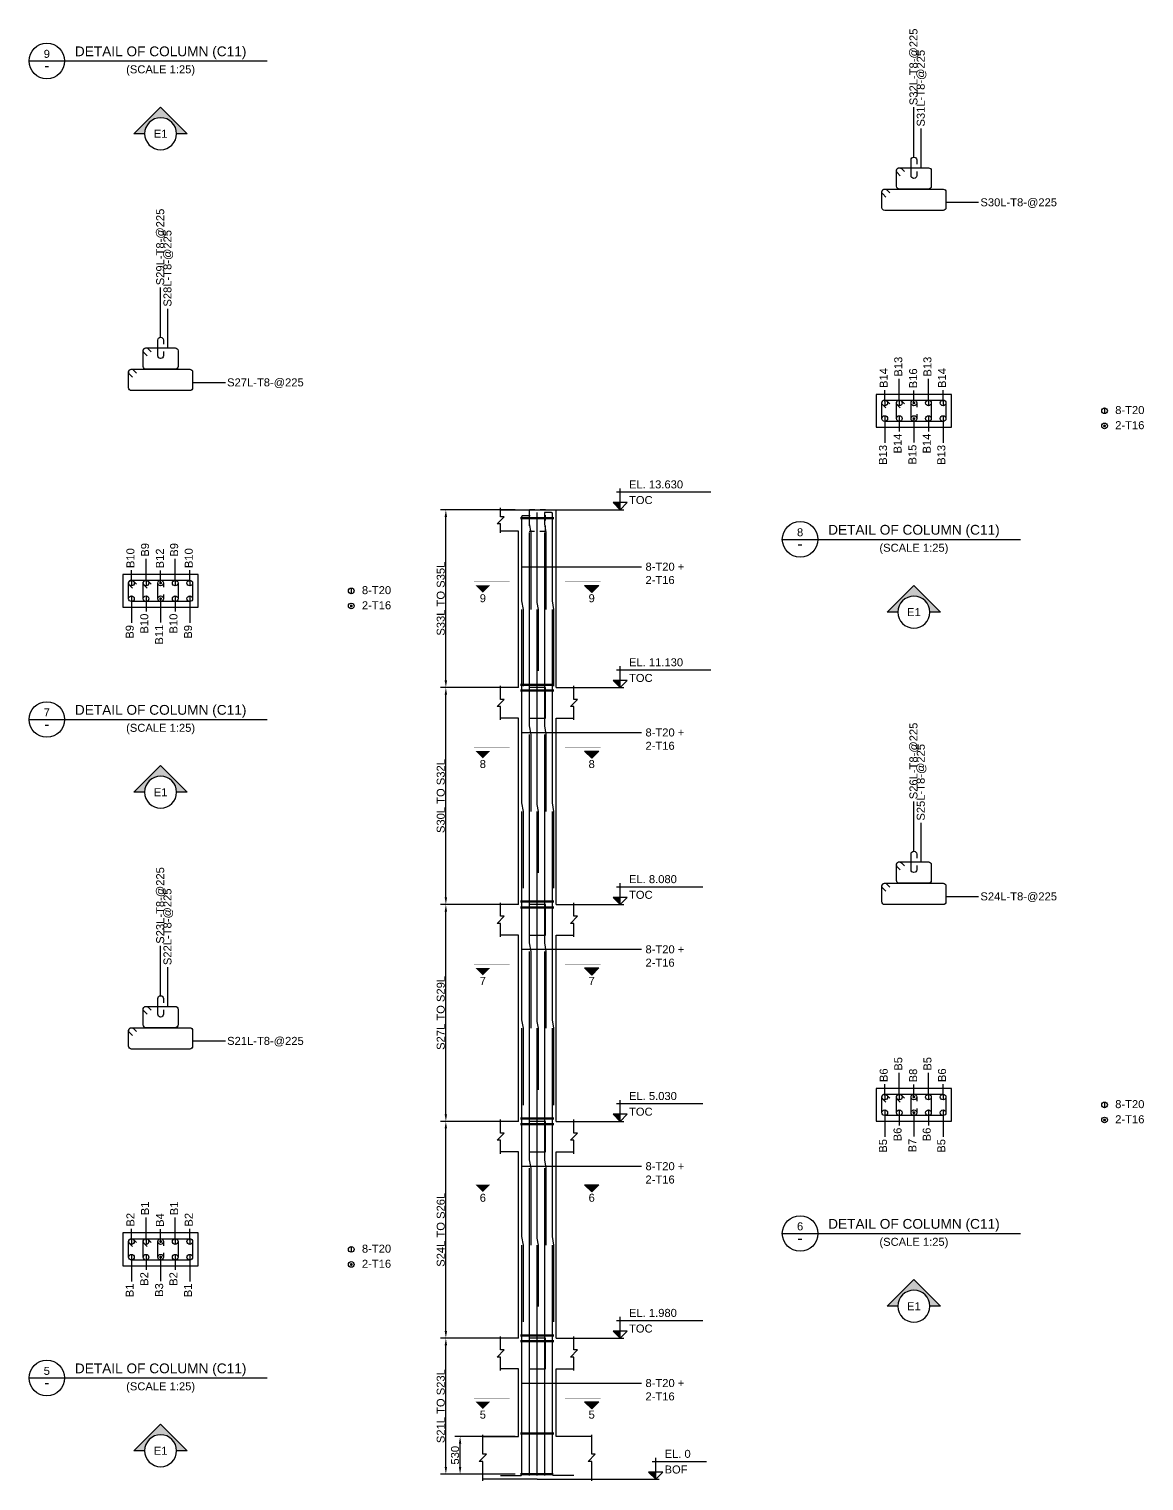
# Model space of a CAD drawing. Header units: inches. Extents: x -816171 to 9366335, y -450961 to 689132.
# Drawn here: x 359085 to 390434, y 31144 to 71956 of the extents above; entities that cross this region are included whole.
import ezdxf
from ezdxf.enums import TextEntityAlignment as Align

# ---------------------------------------------------------------- set-up
doc = ezdxf.new("R2010")
doc.units = ezdxf.units.IN
doc.header["$MEASUREMENT"] = 0
doc.linetypes.add('SCHidden', pattern=[1000, 500, -500])
for name, color, linetype in [('colSectionMarkLayer', 5, 'Continuous'), ('Concrete Line', 2, 'Continuous'), ('Dim', 31, 'Continuous'), ('Hatch', 25, 'Continuous'), ('Labels', 4, 'Continuous'), ('Link', 225, 'Continuous'), ('Reinforcement', 130, 'Continuous'), ('Text', 31, 'Continuous')]:
    doc.layers.add(name, color=color, linetype=linetype)
doc.styles.add('SC-BBS1', font='SansSerif')
doc.styles.add('SC-COL2', font='SansSerif')
doc.styles.get("Standard").update_dxf_attribs({"font": 'txt.shx'})
doc.dimstyles.new('ColumnSch', dxfattribs={"dimtxt": 225, "dimasz": 200, "dimexe": 150, "dimexo": 150, "dimgap": 25, "dimtad": 1, "dimtoh": 1, "dimdec": 4, "dimzin": 0, "dimdsep": 46, "dimtxsty": 'SC-COL2', "dimcen": 0.09, "dimclrd": 8, "dimclre": 8, "dimclrt": 31, "dimadec": 0, "dimazin": 0, "dimtfac": 1, "dimtdec": 0, "dimtix": 1, "dimtofl": 0, "dimtmove": 0, "dimatfit": 3, "dimfxl": 1, "dimtolj": 1, "dimtzin": 0, "dimarcsym": 0})
doc.dimstyles.get("Standard").update_dxf_attribs({"dimtxt": 0.18, "dimasz": 0.18, "dimexe": 0.18, "dimexo": 0.0625, "dimgap": 0.09, "dimtad": 0, "dimtih": 1, "dimtoh": 1, "dimdec": 4, "dimzin": 0, "dimdsep": 46, "dimtxsty": 'Standard', "dimcen": 0.09, "dimadec": 0, "dimazin": 0, "dimtfac": 1, "dimtdec": 4, "dimtofl": 0, "dimtmove": 0, "dimatfit": 3, "dimfxl": 1, "dimtolj": 1, "dimtzin": 0, "dimarcsym": 0})

# ---------------------------------------------------------------- blocks, each defined once
blk = doc.blocks.new('*D636')
at = {"layer": 'DEFPOINTS', "color": 0, "transparency": 16777216}
for p in [(370805, 35156), (372905, 35156), (372905, 31338)]:
    blk.add_point(p, dxfattribs=at)
at = {"layer": 'Dim', "color": 8, "lineweight": -2, "transparency": 16777216}
for p, q in [((372755, 35156), (370655, 35156)), ((370805, 31538), (370805, 34956)), ((372755, 31338), (370655, 31338))]:
    blk.add_line(p, q, dxfattribs=at)
at = {"layer": 'Dim', "color": 8, "transparency": 16777216}
for points in [[(370771, 34956), (370838, 34956), (370805, 35156)], [(370771, 31538), (370838, 31538), (370805, 31338)]]:
    blk.add_solid(points, dxfattribs=at)
at = {"layer": 'Dim', "color": 31, "lineweight": 50, "transparency": 16777216, "insert": (370662, 33247), "char_height": 225, "attachment_point": 5, "rotation": 90, "style": 'SC-COL2'}
blk.add_mtext('\\A1;S21L TO S23L', dxfattribs=at)
blk = doc.blocks.new('*D637')
at = {"layer": 'DEFPOINTS', "color": 0, "transparency": 16777216}
for p in [(371205, 32394), (372905, 32394), (372905, 31338)]:
    blk.add_point(p, dxfattribs=at)
at = {"layer": 'Dim', "color": 8, "lineweight": -2, "transparency": 16777216}
for p, q in [((372755, 32394), (371055, 32394)), ((371205, 31538), (371205, 32194)), ((372755, 31338), (371055, 31338))]:
    blk.add_line(p, q, dxfattribs=at)
at = {"layer": 'Dim', "color": 8, "transparency": 16777216}
for points in [[(371171, 32194), (371238, 32194), (371205, 32394)], [(371171, 31538), (371238, 31538), (371205, 31338)]]:
    blk.add_solid(points, dxfattribs=at)
at = {"layer": 'Dim', "color": 31, "lineweight": 50, "transparency": 16777216, "insert": (371064, 31866), "char_height": 225, "attachment_point": 5, "rotation": 90, "style": 'SC-COL2'}
blk.add_mtext('\\A1;530', dxfattribs=at)
blk = doc.blocks.new('*D638')
at = {"layer": 'DEFPOINTS', "color": 0, "transparency": 16777216}
for p in [(370805, 41252), (372905, 41252), (372905, 35156)]:
    blk.add_point(p, dxfattribs=at)
at = {"layer": 'Dim', "color": 8, "lineweight": -2, "transparency": 16777216}
for p, q in [((372755, 41252), (370655, 41252)), ((370805, 35356), (370805, 41052)), ((372755, 35156), (370655, 35156))]:
    blk.add_line(p, q, dxfattribs=at)
at = {"layer": 'Dim', "color": 8, "transparency": 16777216}
for points in [[(370771, 41052), (370838, 41052), (370805, 41252)], [(370771, 35356), (370838, 35356), (370805, 35156)]]:
    blk.add_solid(points, dxfattribs=at)
at = {"layer": 'Dim', "color": 31, "lineweight": 50, "transparency": 16777216, "insert": (370662, 38204), "char_height": 225, "attachment_point": 5, "rotation": 90, "style": 'SC-COL2'}
blk.add_mtext('\\A1;S24L TO S26L', dxfattribs=at)
blk = doc.blocks.new('*D639')
at = {"layer": 'DEFPOINTS', "color": 0, "transparency": 16777216}
for p in [(370805, 47348), (372905, 47348), (372905, 41252)]:
    blk.add_point(p, dxfattribs=at)
at = {"layer": 'Dim', "color": 8, "lineweight": -2, "transparency": 16777216}
for p, q in [((372755, 47348), (370655, 47348)), ((370805, 41452), (370805, 47148)), ((372755, 41252), (370655, 41252))]:
    blk.add_line(p, q, dxfattribs=at)
at = {"layer": 'Dim', "color": 8, "transparency": 16777216}
for points in [[(370771, 47148), (370838, 47148), (370805, 47348)], [(370771, 41452), (370838, 41452), (370805, 41252)]]:
    blk.add_solid(points, dxfattribs=at)
at = {"layer": 'Dim', "color": 31, "lineweight": 50, "transparency": 16777216, "insert": (370662, 44300), "char_height": 225, "attachment_point": 5, "rotation": 90, "style": 'SC-COL2'}
blk.add_mtext('\\A1;S27L TO S29L', dxfattribs=at)
blk = doc.blocks.new('*D640')
at = {"layer": 'DEFPOINTS', "color": 0, "transparency": 16777216}
for p in [(370805, 53444), (372905, 53444), (372905, 47348)]:
    blk.add_point(p, dxfattribs=at)
at = {"layer": 'Dim', "color": 8, "lineweight": -2, "transparency": 16777216}
for p, q in [((372755, 53444), (370655, 53444)), ((370805, 47548), (370805, 53244)), ((372755, 47348), (370655, 47348))]:
    blk.add_line(p, q, dxfattribs=at)
at = {"layer": 'Dim', "color": 8, "transparency": 16777216}
for points in [[(370771, 53244), (370838, 53244), (370805, 53444)], [(370771, 47548), (370838, 47548), (370805, 47348)]]:
    blk.add_solid(points, dxfattribs=at)
at = {"layer": 'Dim', "color": 31, "lineweight": 50, "transparency": 16777216, "insert": (370662, 50396), "char_height": 225, "attachment_point": 5, "rotation": 90, "style": 'SC-COL2'}
blk.add_mtext('\\A1;S30L TO S32L', dxfattribs=at)
blk = doc.blocks.new('*D641')
at = {"layer": 'DEFPOINTS', "color": 0, "transparency": 16777216}
for p in [(370805, 58444), (372905, 58444), (372905, 53444)]:
    blk.add_point(p, dxfattribs=at)
at = {"layer": 'Dim', "color": 8, "lineweight": -2, "transparency": 16777216}
for p, q in [((372755, 58444), (370655, 58444)), ((370805, 53644), (370805, 58244)), ((372755, 53444), (370655, 53444))]:
    blk.add_line(p, q, dxfattribs=at)
at = {"layer": 'Dim', "color": 8, "transparency": 16777216}
for points in [[(370771, 58244), (370838, 58244), (370805, 58444)], [(370771, 53644), (370838, 53644), (370805, 53444)]]:
    blk.add_solid(points, dxfattribs=at)
at = {"layer": 'Dim', "color": 31, "lineweight": 50, "transparency": 16777216, "insert": (370662, 55944), "char_height": 225, "attachment_point": 5, "rotation": 90, "style": 'SC-COL2'}
blk.add_mtext('\\A1;S33L TO S35L', dxfattribs=at)

msp = doc.modelspace()

# ---------------------------------------------------------------- hatches: boundary and pattern name
at = {"layer": 'Hatch'}
h = msp.add_hatch(color=256, dxfattribs=at)
edge = h.paths.add_edge_path(flags=16)
edge.add_line((362334.81876, 69013.65265), (362034.81876, 69013.65265))
edge.add_line((362034.81876, 69013.65265), (362784.81876, 69763.65265))
edge.add_line((362784.81876, 69763.65265), (363534.81876, 69013.65265))
edge.add_line((363534.81876, 69013.65265), (363234.81876, 69013.65265))
edge.add_arc((362784.81876, 69013.65265), 450, 0, 180)
for points in [[(375704.81876, 58443.65265), (375704.81876, 58643.65265), (375504.81876, 58643.65265)], [(371644.81876, 56318.65265), (371844.81876, 56118.65265), (372044.81876, 56318.65265), (371644.81876, 56318.65265)], [(375104.81876, 56318.65265), (374904.81876, 56118.65265), (374704.81876, 56318.65265), (375104.81876, 56318.65265)], [(375704.81876, 53443.65265), (375704.81876, 53643.65265), (375504.81876, 53643.65265)], [(371644.81876, 51658.65265), (371844.81876, 51458.65265), (372044.81876, 51658.65265), (371644.81876, 51658.65265)], [(375104.81876, 51658.65265), (374904.81876, 51458.65265), (374704.81876, 51658.65265), (375104.81876, 51658.65265)], [(375704.81876, 47347.65265), (375704.81876, 47547.65265), (375504.81876, 47547.65265)], [(371644.81876, 45562.65265), (371844.81876, 45362.65265), (372044.81876, 45562.65265), (371644.81876, 45562.65265)], [(375104.81876, 45562.65265), (374904.81876, 45362.65265), (374704.81876, 45562.65265), (375104.81876, 45562.65265)], [(375704.81876, 41251.65265), (375704.81876, 41451.65265), (375504.81876, 41451.65265)], [(371644.81876, 39466.65265), (371844.81876, 39266.65265), (372044.81876, 39466.65265), (371644.81876, 39466.65265)], [(375104.81876, 39466.65265), (374904.81876, 39266.65265), (374704.81876, 39466.65265), (375104.81876, 39466.65265)], [(375704.81876, 35155.65265), (375704.81876, 35355.65265), (375504.81876, 35355.65265)], [(371644.81876, 33370.65265), (371844.81876, 33170.65265), (372044.81876, 33370.65265), (371644.81876, 33370.65265)], [(375104.81876, 33370.65265), (374904.81876, 33170.65265), (374704.81876, 33370.65265), (375104.81876, 33370.65265)], [(376704.81876, 31193.65265), (376704.81876, 31393.65265), (376504.81876, 31393.65265)]]:
    msp.add_hatch(color=256, dxfattribs=at).paths.add_polyline_path(points, flags=0)
h = msp.add_hatch(color=256, dxfattribs=at)
edge = h.paths.add_edge_path(flags=16)
edge.add_line((383514.81876, 55565.65265), (383214.81876, 55565.65265))
edge.add_line((383214.81876, 55565.65265), (383964.81876, 56315.65265))
edge.add_line((383964.81876, 56315.65265), (384714.81876, 55565.65265))
edge.add_line((384714.81876, 55565.65265), (384414.81876, 55565.65265))
edge.add_arc((383964.81876, 55565.65265), 450, 0, 180)
h = msp.add_hatch(color=256, dxfattribs=at)
edge = h.paths.add_edge_path(flags=16)
edge.add_line((362334.81876, 50503.65265), (362034.81876, 50503.65265))
edge.add_line((362034.81876, 50503.65265), (362784.81876, 51253.65265))
edge.add_line((362784.81876, 51253.65265), (363534.81876, 50503.65265))
edge.add_line((363534.81876, 50503.65265), (363234.81876, 50503.65265))
edge.add_arc((362784.81876, 50503.65265), 450, 0, 180)
h = msp.add_hatch(color=256, dxfattribs=at)
edge = h.paths.add_edge_path(flags=16)
edge.add_line((383514.81876, 36055.65265), (383214.81876, 36055.65265))
edge.add_line((383214.81876, 36055.65265), (383964.81876, 36805.65265))
edge.add_line((383964.81876, 36805.65265), (384714.81876, 36055.65265))
edge.add_line((384714.81876, 36055.65265), (384414.81876, 36055.65265))
edge.add_arc((383964.81876, 36055.65265), 450, 0, 180)
h = msp.add_hatch(color=256, dxfattribs=at)
edge = h.paths.add_edge_path(flags=16)
edge.add_line((362334.81876, 31993.65265), (362034.81876, 31993.65265))
edge.add_line((362034.81876, 31993.65265), (362784.81876, 32743.65265))
edge.add_line((362784.81876, 32743.65265), (363534.81876, 31993.65265))
edge.add_line((363534.81876, 31993.65265), (363234.81876, 31993.65265))
edge.add_arc((362784.81876, 31993.65265), 450, 0, 180)

# ---------------------------------------------------------------- linework, layer by layer
at = {"lineweight": 50}
for p, q in [((372904.81876, 58203.65265), (373844.81876, 58203.65265)), ((372904.81876, 53523.65265), (373844.81876, 53523.65265)), ((372904.81876, 53363.65265), (373844.81876, 53363.65265)), ((372904.81876, 47427.65265), (373844.81876, 47427.65265)), ((372904.81876, 47267.65265), (373844.81876, 47267.65265)), ((372904.81876, 41331.65265), (373844.81876, 41331.65265)), ((372904.81876, 41171.65265), (373844.81876, 41171.65265)), ((372904.81876, 35235.65265), (373844.81876, 35235.65265)), ((372904.81876, 35075.65265), (373844.81876, 35075.65265)), ((372904.81876, 32473.65265), (373844.81876, 32473.65265)), ((372904.81876, 31337.65265), (373824.81876, 31337.65265))]:
    msp.add_line(p, q, dxfattribs=at)
at = {"layer": 'colSectionMarkLayer'}
for p, q in [((359084.81876, 71058.65265), (365784.81876, 71058.65265)), ((375604.81876, 58943.65265), (378254.81876, 58943.65265)), ((375704.81876, 58443.65265), (375704.81876, 59043.65265)), ((373904.81876, 58443.65265), (375804.81876, 58443.65265)), ((380264.81876, 57610.65265), (386964.81876, 57610.65265)), ((375604.81876, 53943.65265), (378254.81876, 53943.65265)), ((375704.81876, 53443.65265), (375704.81876, 54043.65265)), ((373904.81876, 53443.65265), (375804.81876, 53443.65265)), ((359084.81876, 52548.65265), (365784.81876, 52548.65265)), ((375604.81876, 47847.65265), (378029.81876, 47847.65265)), ((375704.81876, 47347.65265), (375704.81876, 47947.65265)), ((373904.81876, 47347.65265), (375804.81876, 47347.65265)), ((375604.81876, 41751.65265), (378029.81876, 41751.65265)), ((375704.81876, 41251.65265), (375704.81876, 41851.65265)), ((373904.81876, 41251.65265), (375804.81876, 41251.65265)), ((380264.81876, 38100.65265), (386964.81876, 38100.65265)), ((375604.81876, 35655.65265), (378029.81876, 35655.65265)), ((375704.81876, 35155.65265), (375704.81876, 35755.65265)), ((373904.81876, 35155.65265), (375804.81876, 35155.65265)), ((359084.81876, 34038.65265), (365784.81876, 34038.65265)), ((376604.81876, 31693.65265), (378129.81876, 31693.65265)), ((376704.81876, 31193.65265), (376704.81876, 31793.65265)), ((374904.81876, 31193.65265), (376804.81876, 31193.65265))]:
    msp.add_line(p, q, dxfattribs=at)
for points in [[(362334.81876, 69013.65265), (362034.81876, 69013.65265), (362784.81876, 69763.65265), (363534.81876, 69013.65265), (363234.81876, 69013.65265, 1), (362334.81876, 69013.65265, 1), (363234.81876, 69013.65265)], [(383514.81876, 55565.65265), (383214.81876, 55565.65265), (383964.81876, 56315.65265), (384714.81876, 55565.65265), (384414.81876, 55565.65265, 1), (383514.81876, 55565.65265, 1), (384414.81876, 55565.65265)], [(362334.81876, 50503.65265), (362034.81876, 50503.65265), (362784.81876, 51253.65265), (363534.81876, 50503.65265), (363234.81876, 50503.65265, 1), (362334.81876, 50503.65265, 1), (363234.81876, 50503.65265)], [(383514.81876, 36055.65265), (383214.81876, 36055.65265), (383964.81876, 36805.65265), (384714.81876, 36055.65265), (384414.81876, 36055.65265, 1), (383514.81876, 36055.65265, 1), (384414.81876, 36055.65265)], [(362334.81876, 31993.65265), (362034.81876, 31993.65265), (362784.81876, 32743.65265), (363534.81876, 31993.65265), (363234.81876, 31993.65265, 1), (362334.81876, 31993.65265, 1), (363234.81876, 31993.65265)]]:
    msp.add_lwpolyline(points, format="xyb", dxfattribs=at)
for points in [[(375704.81876, 58443.65265), (375904.81876, 58643.65265), (375504.81876, 58643.65265)], [(375704.81876, 53443.65265), (375904.81876, 53643.65265), (375504.81876, 53643.65265)], [(375704.81876, 47347.65265), (375904.81876, 47547.65265), (375504.81876, 47547.65265)], [(375704.81876, 41251.65265), (375904.81876, 41451.65265), (375504.81876, 41451.65265)], [(375704.81876, 35155.65265), (375904.81876, 35355.65265), (375504.81876, 35355.65265)], [(376704.81876, 31193.65265), (376904.81876, 31393.65265), (376504.81876, 31393.65265)]]:
    msp.add_lwpolyline(points, close=True, dxfattribs=at)
at = {"layer": 'colSectionMarkLayer', "const_width": 5}
for points in [[(372594.81876, 56418.65265), (371594.81876, 56418.65265)], [(371644.81876, 56318.65265), (371844.81876, 56118.65265), (372044.81876, 56318.65265), (371644.81876, 56318.65265)], [(374154.81876, 56418.65265), (375154.81876, 56418.65265)], [(372594.81876, 51758.65265), (371594.81876, 51758.65265)], [(371644.81876, 51658.65265), (371844.81876, 51458.65265), (372044.81876, 51658.65265), (371644.81876, 51658.65265)], [(374154.81876, 51758.65265), (375154.81876, 51758.65265)], [(372594.81876, 45662.65265), (371594.81876, 45662.65265)], [(371644.81876, 45562.65265), (371844.81876, 45362.65265), (372044.81876, 45562.65265), (371644.81876, 45562.65265)], [(374154.81876, 45662.65265), (375154.81876, 45662.65265)], [(372594.81876, 39566.65265), (371594.81876, 39566.65265)], [(371644.81876, 39466.65265), (371844.81876, 39266.65265), (372044.81876, 39466.65265), (371644.81876, 39466.65265)], [(374154.81876, 39566.65265), (375154.81876, 39566.65265)], [(372594.81876, 33470.65265), (371594.81876, 33470.65265)], [(374154.81876, 33470.65265), (375154.81876, 33470.65265)], [(371644.81876, 33370.65265), (371844.81876, 33170.65265), (372044.81876, 33370.65265), (371644.81876, 33370.65265)]]:
    msp.add_lwpolyline(points, dxfattribs=at)
at = {"layer": 'colSectionMarkLayer'}
for points in [[(375104.81876, 56318.65265), (374904.81876, 56118.65265), (374704.81876, 56318.65265), (375104.81876, 56318.65265)], [(375104.81876, 51658.65265), (374904.81876, 51458.65265), (374704.81876, 51658.65265), (375104.81876, 51658.65265)], [(375104.81876, 45562.65265), (374904.81876, 45362.65265), (374704.81876, 45562.65265), (375104.81876, 45562.65265)], [(375104.81876, 39466.65265), (374904.81876, 39266.65265), (374704.81876, 39466.65265), (375104.81876, 39466.65265)], [(375104.81876, 33370.65265), (374904.81876, 33170.65265), (374704.81876, 33370.65265), (375104.81876, 33370.65265)]]:
    msp.add_lwpolyline(points, dxfattribs=at)
for centre in [(359584.81876, 71058.65265), (380764.81876, 57610.65265), (359584.81876, 52548.65265), (380764.81876, 38100.65265), (359584.81876, 34038.65265)]:
    msp.add_circle(centre, 500, dxfattribs=at)
at = {"layer": 'Concrete Line'}
for p, q in [((372344.81876, 58443.65265), (373904.81876, 58443.65265)), ((373904.81876, 53443.65265), (373904.81876, 58443.65265)), ((372844.81876, 57843.65265), (372344.81876, 57843.65265)), ((372844.81876, 53443.65265), (372844.81876, 57843.65265)), ((372844.81876, 53443.65265), (372344.81876, 53443.65265)), ((372844.81876, 53443.65265), (372844.81876, 53443.65265)), ((372844.81876, 53443.65265), (372844.81876, 53443.65265)), ((373904.81876, 53443.65265), (373904.81876, 53443.65265)), ((373904.81876, 53443.65265), (373904.81876, 53443.65265)), ((373904.81876, 53443.65265), (374404.81876, 53443.65265)), ((372844.81876, 52583.65265), (372344.81876, 52583.65265)), ((372844.81876, 47347.65265), (372844.81876, 52583.65265)), ((373904.81876, 47347.65265), (373904.81876, 52583.65265)), ((373904.81876, 52583.65265), (374404.81876, 52583.65265)), ((372844.81876, 47347.65265), (372344.81876, 47347.65265)), ((372844.81876, 47347.65265), (372844.81876, 47347.65265)), ((372844.81876, 47347.65265), (372844.81876, 47347.65265)), ((373904.81876, 47347.65265), (373904.81876, 47347.65265)), ((373904.81876, 47347.65265), (373904.81876, 47347.65265)), ((373904.81876, 47347.65265), (374404.81876, 47347.65265)), ((372844.81876, 46487.65265), (372344.81876, 46487.65265)), ((372844.81876, 41251.65265), (372844.81876, 46487.65265)), ((373904.81876, 41251.65265), (373904.81876, 46487.65265)), ((373904.81876, 46487.65265), (374404.81876, 46487.65265)), ((372844.81876, 41251.65265), (372344.81876, 41251.65265)), ((372844.81876, 41251.65265), (372844.81876, 41251.65265)), ((372844.81876, 41251.65265), (372844.81876, 41251.65265)), ((373904.81876, 41251.65265), (373904.81876, 41251.65265)), ((373904.81876, 41251.65265), (373904.81876, 41251.65265)), ((373904.81876, 41251.65265), (374404.81876, 41251.65265)), ((372844.81876, 40391.65265), (372344.81876, 40391.65265)), ((372844.81876, 35155.65265), (372844.81876, 40391.65265)), ((373904.81876, 35155.65265), (373904.81876, 40391.65265)), ((373904.81876, 40391.65265), (374404.81876, 40391.65265)), ((372844.81876, 35155.65265), (372344.81876, 35155.65265)), ((372844.81876, 35155.65265), (372844.81876, 35155.65265)), ((372844.81876, 35155.65265), (372844.81876, 35155.65265)), ((373904.81876, 35155.65265), (373904.81876, 35155.65265)), ((373904.81876, 35155.65265), (373904.81876, 35155.65265)), ((373904.81876, 35155.65265), (374404.81876, 35155.65265)), ((372844.81876, 34295.65265), (372344.81876, 34295.65265)), ((372844.81876, 32393.65265), (372844.81876, 34295.65265)), ((373904.81876, 32393.65265), (373904.81876, 34295.65265)), ((373904.81876, 34295.65265), (374404.81876, 34295.65265)), ((371844.81876, 32393.65265), (372844.81876, 32393.65265)), ((374904.81876, 32393.65265), (373904.81876, 32393.65265)), ((374904.81876, 32393.65265), (373904.81876, 32393.65265)), ((373374.81876, 31193.65265), (371844.81876, 31193.65265)), ((373374.81876, 31193.65265), (374904.81876, 31193.65265))]:
    msp.add_line(p, q, dxfattribs=at)
for points in [[(382904.81876, 60765.65265), (385024.81876, 60765.65265), (385024.81876, 60765.65265), (385024.81876, 61685.65265), (385024.81876, 61685.65265), (382904.81876, 61685.65265), (382904.81876, 61685.65265), (382904.81876, 60765.65265)], [(361724.81876, 55703.65265), (363844.81876, 55703.65265), (363844.81876, 55703.65265), (363844.81876, 56623.65265), (363844.81876, 56623.65265), (361724.81876, 56623.65265), (361724.81876, 56623.65265), (361724.81876, 55703.65265)], [(373144.81876, 53443.65265), (373144.81876, 52583.65265), (373604.81876, 52583.65265), (373604.81876, 53443.65265)], [(373144.81876, 47347.65265), (373144.81876, 46487.65265), (373604.81876, 46487.65265), (373604.81876, 47347.65265)], [(382904.81876, 41255.65265), (385024.81876, 41255.65265), (385024.81876, 41255.65265), (385024.81876, 42175.65265), (385024.81876, 42175.65265), (382904.81876, 42175.65265), (382904.81876, 42175.65265), (382904.81876, 41255.65265)], [(373144.81876, 41251.65265), (373144.81876, 40391.65265), (373604.81876, 40391.65265), (373604.81876, 41251.65265)], [(361724.81876, 37193.65265), (363844.81876, 37193.65265), (363844.81876, 37193.65265), (363844.81876, 38113.65265), (363844.81876, 38113.65265), (361724.81876, 38113.65265), (361724.81876, 38113.65265), (361724.81876, 37193.65265)], [(373144.81876, 35155.65265), (373144.81876, 34295.65265), (373604.81876, 34295.65265), (373604.81876, 35155.65265)]]:
    msp.add_lwpolyline(points, close=True, dxfattribs=at)
for points in [[(372344.81876, 57793.65265), (372344.81876, 58043.65265), (372244.81876, 58043.65265), (372444.81876, 58243.65265), (372344.81876, 58243.65265), (372344.81876, 58493.65265)], [(372344.81876, 52533.65265), (372344.81876, 52913.65265), (372244.81876, 52913.65265), (372444.81876, 53113.65265), (372344.81876, 53113.65265), (372344.81876, 53493.65265)], [(374404.81876, 52533.65265), (374404.81876, 52913.65265), (374304.81876, 52913.65265), (374504.81876, 53113.65265), (374404.81876, 53113.65265), (374404.81876, 53493.65265)], [(372344.81876, 46437.65265), (372344.81876, 46817.65265), (372244.81876, 46817.65265), (372444.81876, 47017.65265), (372344.81876, 47017.65265), (372344.81876, 47397.65265)], [(374404.81876, 46437.65265), (374404.81876, 46817.65265), (374304.81876, 46817.65265), (374504.81876, 47017.65265), (374404.81876, 47017.65265), (374404.81876, 47397.65265)], [(372344.81876, 40341.65265), (372344.81876, 40721.65265), (372244.81876, 40721.65265), (372444.81876, 40921.65265), (372344.81876, 40921.65265), (372344.81876, 41301.65265)], [(374404.81876, 40341.65265), (374404.81876, 40721.65265), (374304.81876, 40721.65265), (374504.81876, 40921.65265), (374404.81876, 40921.65265), (374404.81876, 41301.65265)], [(372344.81876, 34245.65265), (372344.81876, 34625.65265), (372244.81876, 34625.65265), (372444.81876, 34825.65265), (372344.81876, 34825.65265), (372344.81876, 35205.65265)], [(374404.81876, 34245.65265), (374404.81876, 34625.65265), (374304.81876, 34625.65265), (374504.81876, 34825.65265), (374404.81876, 34825.65265), (374404.81876, 35205.65265)], [(371844.81876, 31143.65265), (371844.81876, 31693.65265), (371744.81876, 31693.65265), (371944.81876, 31893.65265), (371844.81876, 31893.65265), (371844.81876, 32443.65265)], [(374904.81876, 31143.65265), (374904.81876, 31693.65265), (374804.81876, 31693.65265), (375004.81876, 31893.65265), (374904.81876, 31893.65265), (374904.81876, 32443.65265)]]:
    msp.add_lwpolyline(points, dxfattribs=at)
at = {"layer": 'Concrete Line', "linetype": 'SCHidden', "ltscale": 0.3}
for points in [[(373144.81876, 58443.65265), (373144.81876, 57843.65265), (373604.81876, 57843.65265), (373604.81876, 58443.65265)], [(373144.81876, 53443.65265), (373144.81876, 52583.65265), (373604.81876, 52583.65265), (373604.81876, 53443.65265)], [(373144.81876, 47347.65265), (373144.81876, 46487.65265), (373604.81876, 46487.65265), (373604.81876, 47347.65265)], [(373144.81876, 41251.65265), (373144.81876, 40391.65265), (373604.81876, 40391.65265), (373604.81876, 41251.65265)], [(373144.81876, 35155.65265), (373144.81876, 34295.65265), (373604.81876, 34295.65265), (373604.81876, 35155.65265)]]:
    msp.add_lwpolyline(points, close=True, dxfattribs=at)
at = {"layer": 'Dim', "color": 8}
for p, q in [((383554.81876, 61485.65265), (383554.81876, 62125.65265)), ((384374.81876, 61485.65265), (384374.81876, 62125.65265)), ((383144.81876, 61485.65265), (383144.81876, 61805.65265)), ((383964.81876, 61477.65265), (383964.81876, 61797.65265)), ((384784.81876, 61485.65265), (384784.81876, 61805.65265)), ((383144.81876, 60965.65265), (383144.81876, 60325.65265)), ((383554.81876, 60965.65265), (383554.81876, 60645.65265)), ((383964.81876, 60973.65265), (383964.81876, 60333.65265)), ((384374.81876, 60965.65265), (384374.81876, 60645.65265)), ((384784.81876, 60965.65265), (384784.81876, 60325.65265)), ((361964.81876, 56423.65265), (361964.81876, 56743.65265)), ((362374.81876, 56423.65265), (362374.81876, 57063.65265)), ((362784.81876, 56415.65265), (362784.81876, 56735.65265)), ((363194.81876, 56423.65265), (363194.81876, 57063.65265)), ((363604.81876, 56423.65265), (363604.81876, 56743.65265)), ((361964.81876, 55903.65265), (361964.81876, 55263.65265)), ((362374.81876, 55903.65265), (362374.81876, 55583.65265)), ((362784.81876, 55911.65265), (362784.81876, 55271.65265)), ((363194.81876, 55903.65265), (363194.81876, 55583.65265)), ((363604.81876, 55903.65265), (363604.81876, 55263.65265)), ((383554.81876, 41975.65265), (383554.81876, 42615.65265)), ((384374.81876, 41975.65265), (384374.81876, 42615.65265)), ((383144.81876, 41975.65265), (383144.81876, 42295.65265)), ((383964.81876, 41967.65265), (383964.81876, 42287.65265)), ((384784.81876, 41975.65265), (384784.81876, 42295.65265)), ((383144.81876, 41455.65265), (383144.81876, 40815.65265)), ((383554.81876, 41455.65265), (383554.81876, 41135.65265)), ((383964.81876, 41463.65265), (383964.81876, 40823.65265)), ((384374.81876, 41455.65265), (384374.81876, 41135.65265)), ((384784.81876, 41455.65265), (384784.81876, 40815.65265)), ((362374.81876, 37913.65265), (362374.81876, 38553.65265)), ((363194.81876, 37913.65265), (363194.81876, 38553.65265)), ((361964.81876, 37913.65265), (361964.81876, 38233.65265)), ((362784.81876, 37905.65265), (362784.81876, 38225.65265)), ((363604.81876, 37913.65265), (363604.81876, 38233.65265)), ((361964.81876, 37393.65265), (361964.81876, 36753.65265)), ((362374.81876, 37393.65265), (362374.81876, 37073.65265)), ((362784.81876, 37401.65265), (362784.81876, 36761.65265)), ((363194.81876, 37393.65265), (363194.81876, 37073.65265)), ((363604.81876, 37393.65265), (363604.81876, 36753.65265))]:
    msp.add_line(p, q, dxfattribs=at)
at = {"layer": 'Link'}
for points in [[(384044.81876, 67955.65265), (384044.81876, 67835.65265, -1), (383884.81876, 67835.65265), (383884.81876, 68275.65265, -1), (384044.81876, 68275.65265), (384044.81876, 68155.65265)], [(383583.10277, 67834.23124), (383498.25012, 67919.08421, -0.6681779738), (383554.81876, 68055.65265), (384374.81876, 68055.65265, -0.4142135624), (384454.81876, 67975.65265), (384454.81876, 67535.65265, -0.4142135624), (384374.81876, 67455.65265), (383554.81876, 67455.65265, -0.4142135624), (383474.81876, 67535.65265), (383474.81876, 67975.65265, -0.6681793021), (383611.38741, 68032.22109), (383696.24007, 67947.36812)], [(383173.10277, 67234.23124), (383088.25012, 67319.08421, -0.6681779738), (383144.81876, 67455.65265), (384784.81876, 67455.65265, -0.4142135624), (384864.81876, 67375.65265), (384864.81876, 66935.65265, -0.4142135624), (384784.81876, 66855.65265), (383144.81876, 66855.65265, -0.4142135624), (383064.81876, 66935.65265), (383064.81876, 67375.65265, -0.6681793021), (383201.38741, 67432.22109), (383286.24007, 67347.36812)], [(362864.81876, 62893.65265), (362864.81876, 62773.65265, -1), (362704.81876, 62773.65265), (362704.81876, 63213.65265, -1), (362864.81876, 63213.65265), (362864.81876, 63093.65265)], [(362403.10277, 62772.23124), (362318.25012, 62857.08421, -0.6681779738), (362374.81876, 62993.65265), (363194.81876, 62993.65265, -0.4142135624), (363274.81876, 62913.65265), (363274.81876, 62473.65265, -0.4142135624), (363194.81876, 62393.65265), (362374.81876, 62393.65265, -0.4142135624), (362294.81876, 62473.65265), (362294.81876, 62913.65265, -0.6681793021), (362431.38741, 62970.22109), (362516.24007, 62885.36812)], [(361993.10277, 62172.23124), (361908.25012, 62257.08421, -0.6681779738), (361964.81876, 62393.65265), (363604.81876, 62393.65265, -0.4142135624), (363684.81876, 62313.65265), (363684.81876, 61873.65265, -0.4142135624), (363604.81876, 61793.65265), (361964.81876, 61793.65265, -0.4142135624), (361884.81876, 61873.65265), (361884.81876, 62313.65265, -0.6681793021), (362021.38741, 62370.22109), (362106.24007, 62285.36812)], [(383173.10277, 61304.23124), (383088.25012, 61389.08421, -0.6681779738), (383144.81876, 61525.65265), (384784.81876, 61525.65265, -0.4142135624), (384864.81876, 61445.65265), (384864.81876, 61005.65265, -0.4142135624), (384784.81876, 60925.65265), (383144.81876, 60925.65265, -0.4142135624), (383064.81876, 61005.65265), (383064.81876, 61445.65265, -0.6681793021), (383201.38741, 61502.22109), (383286.24007, 61417.36812)], [(383583.10277, 61304.23124), (383498.25012, 61389.08421, -0.6681779738), (383554.81876, 61525.65265), (384374.81876, 61525.65265, -0.4142135624), (384454.81876, 61445.65265), (384454.81876, 61005.65265, -0.4142135624), (384374.81876, 60925.65265), (383554.81876, 60925.65265, -0.4142135624), (383474.81876, 61005.65265), (383474.81876, 61445.65265, -0.6681793021), (383611.38741, 61502.22109), (383696.24007, 61417.36812)], [(384044.81876, 61125.65265), (384044.81876, 61005.65265, -1), (383884.81876, 61005.65265), (383884.81876, 61445.65265, -1), (384044.81876, 61445.65265), (384044.81876, 61325.65265)], [(361993.10277, 56242.23124), (361908.25012, 56327.08421, -0.6681779738), (361964.81876, 56463.65265), (363604.81876, 56463.65265, -0.4142135624), (363684.81876, 56383.65265), (363684.81876, 55943.65265, -0.4142135624), (363604.81876, 55863.65265), (361964.81876, 55863.65265, -0.4142135624), (361884.81876, 55943.65265), (361884.81876, 56383.65265, -0.6681793021), (362021.38741, 56440.22109), (362106.24007, 56355.36812)], [(362403.10277, 56242.23124), (362318.25012, 56327.08421, -0.6681779738), (362374.81876, 56463.65265), (363194.81876, 56463.65265, -0.4142135624), (363274.81876, 56383.65265), (363274.81876, 55943.65265, -0.4142135624), (363194.81876, 55863.65265), (362374.81876, 55863.65265, -0.4142135624), (362294.81876, 55943.65265), (362294.81876, 56383.65265, -0.6681793021), (362431.38741, 56440.22109), (362516.24007, 56355.36812)], [(362864.81876, 56063.65265), (362864.81876, 55943.65265, -1), (362704.81876, 55943.65265), (362704.81876, 56383.65265, -1), (362864.81876, 56383.65265), (362864.81876, 56263.65265)], [(384044.81876, 48445.65265), (384044.81876, 48325.65265, -1), (383884.81876, 48325.65265), (383884.81876, 48765.65265, -1), (384044.81876, 48765.65265), (384044.81876, 48645.65265)], [(383583.10277, 48324.23124), (383498.25012, 48409.08421, -0.6681779738), (383554.81876, 48545.65265), (384374.81876, 48545.65265, -0.4142135624), (384454.81876, 48465.65265), (384454.81876, 48025.65265, -0.4142135624), (384374.81876, 47945.65265), (383554.81876, 47945.65265, -0.4142135624), (383474.81876, 48025.65265), (383474.81876, 48465.65265, -0.6681793021), (383611.38741, 48522.22109), (383696.24007, 48437.36812)], [(383173.10277, 47724.23124), (383088.25012, 47809.08421, -0.6681779738), (383144.81876, 47945.65265), (384784.81876, 47945.65265, -0.4142135624), (384864.81876, 47865.65265), (384864.81876, 47425.65265, -0.4142135624), (384784.81876, 47345.65265), (383144.81876, 47345.65265, -0.4142135624), (383064.81876, 47425.65265), (383064.81876, 47865.65265, -0.6681793021), (383201.38741, 47922.22109), (383286.24007, 47837.36812)], [(362864.81876, 44383.65265), (362864.81876, 44263.65265, -1), (362704.81876, 44263.65265), (362704.81876, 44703.65265, -1), (362864.81876, 44703.65265), (362864.81876, 44583.65265)], [(362403.10277, 44262.23124), (362318.25012, 44347.08421, -0.6681779738), (362374.81876, 44483.65265), (363194.81876, 44483.65265, -0.4142135624), (363274.81876, 44403.65265), (363274.81876, 43963.65265, -0.4142135624), (363194.81876, 43883.65265), (362374.81876, 43883.65265, -0.4142135624), (362294.81876, 43963.65265), (362294.81876, 44403.65265, -0.6681793021), (362431.38741, 44460.22109), (362516.24007, 44375.36812)], [(361993.10277, 43662.23124), (361908.25012, 43747.08421, -0.6681779738), (361964.81876, 43883.65265), (363604.81876, 43883.65265, -0.4142135624), (363684.81876, 43803.65265), (363684.81876, 43363.65265, -0.4142135624), (363604.81876, 43283.65265), (361964.81876, 43283.65265, -0.4142135624), (361884.81876, 43363.65265), (361884.81876, 43803.65265, -0.6681793021), (362021.38741, 43860.22109), (362106.24007, 43775.36812)], [(383173.10277, 41794.23124), (383088.25012, 41879.08421, -0.6681779738), (383144.81876, 42015.65265), (384784.81876, 42015.65265, -0.4142135624), (384864.81876, 41935.65265), (384864.81876, 41495.65265, -0.4142135624), (384784.81876, 41415.65265), (383144.81876, 41415.65265, -0.4142135624), (383064.81876, 41495.65265), (383064.81876, 41935.65265, -0.6681793021), (383201.38741, 41992.22109), (383286.24007, 41907.36812)], [(383583.10277, 41794.23124), (383498.25012, 41879.08421, -0.6681779738), (383554.81876, 42015.65265), (384374.81876, 42015.65265, -0.4142135624), (384454.81876, 41935.65265), (384454.81876, 41495.65265, -0.4142135624), (384374.81876, 41415.65265), (383554.81876, 41415.65265, -0.4142135624), (383474.81876, 41495.65265), (383474.81876, 41935.65265, -0.6681793021), (383611.38741, 41992.22109), (383696.24007, 41907.36812)], [(384044.81876, 41615.65265), (384044.81876, 41495.65265, -1), (383884.81876, 41495.65265), (383884.81876, 41935.65265, -1), (384044.81876, 41935.65265), (384044.81876, 41815.65265)], [(361993.10277, 37732.23124), (361908.25012, 37817.08421, -0.6681779738), (361964.81876, 37953.65265), (363604.81876, 37953.65265, -0.4142135624), (363684.81876, 37873.65265), (363684.81876, 37433.65265, -0.4142135624), (363604.81876, 37353.65265), (361964.81876, 37353.65265, -0.4142135624), (361884.81876, 37433.65265), (361884.81876, 37873.65265, -0.6681793021), (362021.38741, 37930.22109), (362106.24007, 37845.36812)], [(362403.10277, 37732.23124), (362318.25012, 37817.08421, -0.6681779738), (362374.81876, 37953.65265), (363194.81876, 37953.65265, -0.4142135624), (363274.81876, 37873.65265), (363274.81876, 37433.65265, -0.4142135624), (363194.81876, 37353.65265), (362374.81876, 37353.65265, -0.4142135624), (362294.81876, 37433.65265), (362294.81876, 37873.65265, -0.6681793021), (362431.38741, 37930.22109), (362516.24007, 37845.36812)], [(362864.81876, 37553.65265), (362864.81876, 37433.65265, -1), (362704.81876, 37433.65265), (362704.81876, 37873.65265, -1), (362864.81876, 37873.65265), (362864.81876, 37753.65265)]]:
    msp.add_lwpolyline(points, format="xyb", dxfattribs=at)
at = {"layer": 'Reinforcement', "color": 130}
for points in [[(383144.81876, 61525.65265), (383144.81876, 61365.65265)], [(383554.81876, 61525.65265), (383554.81876, 61365.65265)], [(384374.81876, 61525.65265), (384374.81876, 61365.65265)], [(384784.81876, 61525.65265), (384784.81876, 61365.65265)], [(389324.81876, 61305.65265), (389324.81876, 61145.65265)], [(383144.81876, 61085.65265), (383144.81876, 60925.65265)], [(383554.81876, 61085.65265), (383554.81876, 60925.65265)], [(384374.81876, 61085.65265), (384374.81876, 60925.65265)], [(384784.81876, 61085.65265), (384784.81876, 60925.65265)], [(361964.81876, 56463.65265), (361964.81876, 56303.65265)], [(362374.81876, 56463.65265), (362374.81876, 56303.65265)], [(363194.81876, 56463.65265), (363194.81876, 56303.65265)], [(363604.81876, 56463.65265), (363604.81876, 56303.65265)], [(361964.81876, 56023.65265), (361964.81876, 55863.65265)], [(362374.81876, 56023.65265), (362374.81876, 55863.65265)], [(363194.81876, 56023.65265), (363194.81876, 55863.65265)], [(363604.81876, 56023.65265), (363604.81876, 55863.65265)], [(368144.81876, 56243.65265), (368144.81876, 56083.65265)], [(383144.81876, 42015.65265), (383144.81876, 41855.65265)], [(383554.81876, 42015.65265), (383554.81876, 41855.65265)], [(384374.81876, 42015.65265), (384374.81876, 41855.65265)], [(384784.81876, 42015.65265), (384784.81876, 41855.65265)], [(389324.81876, 41795.65265), (389324.81876, 41635.65265)], [(383144.81876, 41575.65265), (383144.81876, 41415.65265)], [(383554.81876, 41575.65265), (383554.81876, 41415.65265)], [(384374.81876, 41575.65265), (384374.81876, 41415.65265)], [(384784.81876, 41575.65265), (384784.81876, 41415.65265)], [(361964.81876, 37953.65265), (361964.81876, 37793.65265)], [(362374.81876, 37953.65265), (362374.81876, 37793.65265)], [(363194.81876, 37953.65265), (363194.81876, 37793.65265)], [(363604.81876, 37953.65265), (363604.81876, 37793.65265)], [(368144.81876, 37733.65265), (368144.81876, 37573.65265)], [(361964.81876, 37513.65265), (361964.81876, 37353.65265)], [(362374.81876, 37513.65265), (362374.81876, 37353.65265)], [(363194.81876, 37513.65265), (363194.81876, 37353.65265)], [(363604.81876, 37513.65265), (363604.81876, 37353.65265)]]:
    msp.add_lwpolyline(points, dxfattribs=at)
at = {"layer": 'Reinforcement', "color": 130, "const_width": 40}
for points in [[(383944.81876, 61445.65265, 1), (383984.81876, 61445.65265, 1)], [(383944.81876, 61005.65265, 1), (383984.81876, 61005.65265, 1)], [(389304.81876, 60800.65265, 1), (389344.81876, 60800.65265, 1)], [(362764.81876, 56383.65265, 1), (362804.81876, 56383.65265, 1)], [(362764.81876, 55943.65265, 1), (362804.81876, 55943.65265, 1)], [(368124.81876, 55738.65265, 1), (368164.81876, 55738.65265, 1)], [(383944.81876, 41935.65265, 1), (383984.81876, 41935.65265, 1)], [(383944.81876, 41495.65265, 1), (383984.81876, 41495.65265, 1)], [(389304.81876, 41290.65265, 1), (389344.81876, 41290.65265, 1)], [(362764.81876, 37873.65265, 1), (362804.81876, 37873.65265, 1)], [(362764.81876, 37433.65265, 1), (362804.81876, 37433.65265, 1)], [(368124.81876, 37228.65265, 1), (368164.81876, 37228.65265, 1)]]:
    msp.add_lwpolyline(points, format="xyb", close=True, dxfattribs=at)
at = {"layer": 'Reinforcement'}
for points in [[(373199.81876, 55643.65265), (373199.81876, 57803.65265), (373159.81876, 58043.65265), (373159.81876, 58363.65265), (373159.81876, 58363.65265), (373159.81876, 58363.65265)], [(373406.81876, 53915.65265), (373406.81876, 55643.65265), (373374.81876, 55835.65265), (373374.81876, 58363.65265), (373374.81876, 58363.65265), (373374.81876, 58363.65265)], [(373629.81876, 55643.65265), (373629.81876, 57803.65265), (373589.81876, 58043.65265), (373589.81876, 58363.65265), (373589.81876, 58363.65265), (373589.81876, 58363.65265)], [(373199.81876, 49965.65265), (373199.81876, 52125.65265), (373159.81876, 52365.65265), (373159.81876, 57803.65265)], [(373629.81876, 49965.65265), (373629.81876, 52125.65265), (373589.81876, 52365.65265), (373589.81876, 57803.65265)], [(372984.81876, 47805.65265), (372984.81876, 49965.65265), (372944.81876, 50205.65265), (372944.81876, 55643.65265)], [(373406.81876, 48237.65265), (373406.81876, 49965.65265), (373374.81876, 50157.65265), (373374.81876, 55643.65265)], [(373844.81876, 47805.65265), (373844.81876, 49965.65265), (373804.81876, 50205.65265), (373804.81876, 55643.65265)], [(373199.81876, 43869.65265), (373199.81876, 46029.65265), (373159.81876, 46269.65265), (373159.81876, 52125.65265)], [(373629.81876, 43869.65265), (373629.81876, 46029.65265), (373589.81876, 46269.65265), (373589.81876, 52125.65265)], [(372984.81876, 41709.65265), (372984.81876, 43869.65265), (372944.81876, 44109.65265), (372944.81876, 49965.65265)], [(373406.81876, 42141.65265), (373406.81876, 43869.65265), (373374.81876, 44061.65265), (373374.81876, 49965.65265)], [(373844.81876, 41709.65265), (373844.81876, 43869.65265), (373804.81876, 44109.65265), (373804.81876, 49965.65265)], [(373199.81876, 37773.65265), (373199.81876, 39933.65265), (373159.81876, 40173.65265), (373159.81876, 46029.65265)], [(373629.81876, 37773.65265), (373629.81876, 39933.65265), (373589.81876, 40173.65265), (373589.81876, 46029.65265)], [(372984.81876, 35613.65265), (372984.81876, 37773.65265), (372944.81876, 38013.65265), (372944.81876, 43869.65265)], [(373406.81876, 36045.65265), (373406.81876, 37773.65265), (373374.81876, 37965.65265), (373374.81876, 43869.65265)], [(373844.81876, 35613.65265), (373844.81876, 37773.65265), (373804.81876, 38013.65265), (373804.81876, 43869.65265)], [(373159.81876, 31293.65265), (373159.81876, 31293.65265), (373159.81876, 31293.65265), (373159.81876, 39933.65265)], [(373589.81876, 31293.65265), (373589.81876, 31293.65265), (373589.81876, 31293.65265), (373589.81876, 39933.65265)], [(373374.81876, 31293.65265), (373374.81876, 31293.65265), (373374.81876, 31293.65265), (373374.81876, 37773.65265)]]:
    msp.add_lwpolyline(points, dxfattribs=at)
for points in [[(373844.81876, 53483.65265), (373844.81876, 55643.65265), (373804.81876, 55883.65265), (373804.81876, 58333.65265, 0.4142135624), (373774.81876, 58363.65265), (373574.81876, 58363.65265)], [(372984.81876, 53483.65265), (372984.81876, 55643.65265), (372944.81876, 55883.65265), (372944.81876, 58253.65265, -0.4142135624), (372974.81876, 58283.65265), (373174.81876, 58283.65265)], [(372344.81876, 31293.65265), (372914.81876, 31293.65265, 0.4142135624), (372944.81876, 31323.65265), (372944.81876, 37773.65265)], [(374404.81876, 31293.65265), (373834.81876, 31293.65265, -0.4142135624), (373804.81876, 31323.65265), (373804.81876, 37773.65265)]]:
    msp.add_lwpolyline(points, format="xyb", dxfattribs=at)
at = {"layer": 'Reinforcement', "color": 130}
for centre in [(383144.81876, 61445.65265), (383554.81876, 61445.65265), (383964.81876, 61445.65265), (384374.81876, 61445.65265), (384784.81876, 61445.65265), (389324.81876, 61225.65265), (383144.81876, 61005.65265), (383554.81876, 61005.65265), (383964.81876, 61005.65265), (384374.81876, 61005.65265), (384784.81876, 61005.65265), (389324.81876, 60800.65265), (361964.81876, 56383.65265), (362374.81876, 56383.65265), (362784.81876, 56383.65265), (363194.81876, 56383.65265), (363604.81876, 56383.65265), (361964.81876, 55943.65265), (362374.81876, 55943.65265), (362784.81876, 55943.65265), (363194.81876, 55943.65265), (363604.81876, 55943.65265), (368144.81876, 56163.65265), (368144.81876, 55738.65265), (383144.81876, 41935.65265), (383554.81876, 41935.65265), (383964.81876, 41935.65265), (384374.81876, 41935.65265), (384784.81876, 41935.65265), (389324.81876, 41715.65265), (383144.81876, 41495.65265), (383554.81876, 41495.65265), (383964.81876, 41495.65265), (384374.81876, 41495.65265), (384784.81876, 41495.65265), (389324.81876, 41290.65265), (361964.81876, 37873.65265), (362374.81876, 37873.65265), (362784.81876, 37873.65265), (363194.81876, 37873.65265), (363604.81876, 37873.65265), (368144.81876, 37653.65265), (361964.81876, 37433.65265), (362374.81876, 37433.65265), (362784.81876, 37433.65265), (363194.81876, 37433.65265), (363604.81876, 37433.65265), (368144.81876, 37228.65265)]:
    msp.add_circle(centre, 80, dxfattribs=at)

# ---------------------------------------------------------------- texts
at = {"layer": 'colSectionMarkLayer', "style": 'SC-BBS1'}
for s, p in [('9', (371844.81876, 56068.65265)), ('9', (374904.81876, 56068.65265)), ('8', (371844.81876, 51408.65265)), ('8', (374904.81876, 51408.65265)), ('7', (371844.81876, 45312.65265)), ('7', (374904.81876, 45312.65265)), ('6', (371844.81876, 39216.65265)), ('6', (374904.81876, 39216.65265)), ('5', (371844.81876, 33120.65265)), ('5', (374904.81876, 33120.65265))]:
    msp.add_text(s, height=225, dxfattribs=at).set_placement(p, align=Align.TOP_CENTER)
at = {"layer": 'Dim', "style": 'SC-COL2'}
for s, p in [('B13', (383524.81876, 62185.65265)), ('B13', (384344.81876, 62185.65265)), ('B14', (383114.81876, 61865.65265)), ('B16', (383942.81876, 61857.65265)), ('B14', (384754.81876, 61865.65265)), ('B10', (361934.81876, 56803.65265)), ('B9', (362344.81876, 57123.65265)), ('B12', (362762.81876, 56795.65265)), ('B9', (363164.81876, 57123.65265)), ('B10', (363574.81876, 56803.65265)), ('B5', (383524.81876, 42675.65265)), ('B5', (384344.81876, 42675.65265)), ('B6', (383114.81876, 42355.65265)), ('B8', (383942.81876, 42347.65265)), ('B6', (384754.81876, 42355.65265)), ('B1', (362344.81876, 38613.65265)), ('B1', (363164.81876, 38613.65265)), ('B2', (361934.81876, 38293.65265)), ('B4', (362762.81876, 38285.65265)), ('B2', (363574.81876, 38293.65265))]:
    msp.add_text(s, height=225, rotation=90, dxfattribs=at).set_placement(p, align=Align.MIDDLE_LEFT)
for s, p in [('B14', (383504.81876, 60585.65265)), ('B14', (384324.81876, 60585.65265)), ('B13', (383094.81876, 60265.65265)), ('B15', (383922.81876, 60273.65265)), ('B13', (384734.81876, 60265.65265)), ('B10', (362324.81876, 55523.65265)), ('B10', (363144.81876, 55523.65265)), ('B9', (361914.81876, 55203.65265)), ('B11', (362742.81876, 55211.65265)), ('B9', (363554.81876, 55203.65265)), ('B6', (383504.81876, 41075.65265)), ('B6', (384324.81876, 41075.65265)), ('B5', (383094.81876, 40755.65265)), ('B7', (383922.81876, 40763.65265)), ('B5', (384734.81876, 40755.65265)), ('B2', (362324.81876, 37013.65265)), ('B2', (363144.81876, 37013.65265)), ('B1', (361914.81876, 36693.65265)), ('B3', (362742.81876, 36701.65265)), ('B1', (363554.81876, 36693.65265))]:
    msp.add_text(s, height=225, rotation=90, dxfattribs=at).set_placement(p, align=Align.MIDDLE_RIGHT)
at = {"layer": 'Labels', "style": 'SC-BBS1'}
for s, height, p in [('DETAIL OF COLUMN (C11)', 275, (362784.81876, 71108.65265)), ('9', 225, (359584.81876, 71078.65265)), ('DETAIL OF COLUMN (C11)', 275, (383964.81876, 57660.65265)), ('8', 225, (380764.81876, 57630.65265)), ('7', 225, (359584.81876, 52568.65265)), ('DETAIL OF COLUMN (C11)', 275, (362784.81876, 52598.65265)), ('6', 225, (380764.81876, 38120.65265)), ('DETAIL OF COLUMN (C11)', 275, (383964.81876, 38150.65265)), ('5', 225, (359584.81876, 34058.65265)), ('DETAIL OF COLUMN (C11)', 275, (362784.81876, 34088.65265))]:
    msp.add_text(s, height=height, dxfattribs=at).set_placement(p, align=Align.BOTTOM_CENTER)
for s, height, p in [('-', 325, (359584.81876, 70933.65265)), ('E1', 225, (362784.81876, 69013.65265)), ('-', 325, (380764.81876, 57485.65265)), ('E1', 225, (383964.81876, 55565.65265)), ('-', 325, (359584.81876, 52423.65265)), ('E1', 225, (362784.81876, 50503.65265)), ('-', 325, (380764.81876, 37975.65265)), ('E1', 225, (383964.81876, 36055.65265)), ('-', 325, (359584.81876, 33913.65265)), ('E1', 225, (362784.81876, 31993.65265))]:
    msp.add_text(s, height=height, dxfattribs=at).set_placement(p, align=Align.MIDDLE_CENTER)
at = {"layer": 'Text', "style": 'SC-BBS1'}
for s, p in [('S32L-T8-@225', (384064.81876, 69815.65265)), ('S31L-T8-@225', (384269.81876, 69215.65265)), ('S29L-T8-@225', (362884.81876, 64753.65265)), ('S28L-T8-@225', (363089.81876, 64153.65265)), ('S26L-T8-@225', (384064.81876, 50305.65265)), ('S25L-T8-@225', (384269.81876, 49705.65265)), ('S23L-T8-@225', (362884.81876, 46243.65265)), ('S22L-T8-@225', (363089.81876, 45643.65265))]:
    msp.add_text(s, height=225, rotation=90, dxfattribs=at).set_placement(p)
for p in [(362784.81876, 70643.65265), (383964.81876, 57195.65265), (362784.81876, 52133.65265), (383964.81876, 37685.65265), (362784.81876, 33623.65265)]:
    msp.add_text('(SCALE 1:25)', height=225, dxfattribs=at).set_placement(p, align=Align.BOTTOM_CENTER)
for s, p in [('S30L-T8-@225', (385834.81876, 67085.65265)), ('S27L-T8-@225', (364654.81876, 62023.65265)), ('8-T20', (389624.81876, 61245.65265)), ('2-T16', (389624.81876, 60820.65265)), ('8-T20', (368444.81876, 56183.65265)), ('2-T16', (368444.81876, 55758.65265)), ('S24L-T8-@225', (385834.81876, 47575.65265)), ('S21L-T8-@225', (364654.81876, 43513.65265)), ('8-T20', (389624.81876, 41735.65265)), ('2-T16', (389624.81876, 41310.65265)), ('8-T20', (368444.81876, 37673.65265)), ('2-T16', (368444.81876, 37248.65265))]:
    msp.add_text(s, height=225, dxfattribs=at).set_placement(p, align=Align.MIDDLE_LEFT)
for s, p in [('EL. 13.630', (375954.81876, 59043.65265)), ('TOC', (375954.81876, 58603.65265)), ('EL. 11.130', (375954.81876, 54043.65265)), ('TOC', (375954.81876, 53603.65265)), ('EL. 8.080', (375954.81876, 47947.65265)), ('TOC', (375954.81876, 47507.65265)), ('EL. 5.030', (375954.81876, 41851.65265)), ('TOC', (375954.81876, 41411.65265)), ('EL. 1.980', (375954.81876, 35755.65265)), ('TOC', (375954.81876, 35315.65265)), ('EL. 0', (376954.81876, 31793.65265)), ('BOF', (376954.81876, 31353.65265))]:
    msp.add_text(s, height=225, dxfattribs=at).set_placement(p)
at = {"layer": 'Text', "char_height": 225, "attachment_point": 1, "style": 'SC-BBS1'}
for insert in [(376417.31876, 56956.15265), (376417.31876, 52296.15265), (376417.31876, 46200.15265), (376417.31876, 40104.15265), (376417.31876, 34008.15265)]:
    msp.add_mtext('8-T20 + \\P2-T16', dxfattribs=dict(at, insert=insert))

# ---------------------------------------------------------------- dimensions: what is measured, and where the dimension line sits
at = {"layer": 'Dim', "lineweight": 50}
for p1, p2, distance, text, picture, middle in [((372904.81876, 53443.65265), (372904.81876, 58443.65265), 2100, 'S33L TO S35L', '*D641', (370662.07185, 55943.65265)), ((372904.81876, 47347.65265), (372904.81876, 53443.65265), 2100, 'S30L TO S32L', '*D640', (370662.07185, 50395.65265)), ((372904.81876, 41251.65265), (372904.81876, 47347.65265), 2100, 'S27L TO S29L', '*D639', (370662.22617, 44299.65265)), ((372904.81876, 35155.65265), (372904.81876, 41251.65265), 2100, 'S24L TO S26L', '*D638', (370662.07185, 38203.65265)), ((372904.81876, 31337.65265), (372904.81876, 35155.65265), 2100, 'S21L TO S23L', '*D636', (370662.07185, 33246.65265)), ((372904.81876, 31337.65265), (372904.81876, 32393.65265), 1700, '530', '*D637', (371063.76938, 31865.65265))]:
    dim = msp.add_aligned_dim(p1=p1, p2=p2, distance=distance, text=text, dimstyle='ColumnSch', dxfattribs=at)
    dim.commit()
    dim.dimension.update_dxf_attribs({"geometry": picture, "text_midpoint": middle})

# ---------------------------------------------------------------- leaders
at = {"layer": 'Dim', "color": 8}
for points in [[(383964.81876, 68355.65265), (383964.81876, 69755.65265)], [(384169.81876, 68055.65265), (384169.81876, 69155.65265)], [(384864.81876, 67085.65265), (385784.81876, 67085.65265)], [(362784.81876, 63293.65265), (362784.81876, 64693.65265)], [(362989.81876, 62993.65265), (362989.81876, 64093.65265)], [(363684.81876, 62023.65265), (364604.81876, 62023.65265)], [(372944.81876, 56843.65265), (376304.81876, 56843.65265)], [(373804.81876, 56843.65265), (376304.81876, 56843.65265)], [(372944.81876, 52183.65265), (376304.81876, 52183.65265)], [(373804.81876, 52183.65265), (376304.81876, 52183.65265)], [(383964.81876, 48845.65265), (383964.81876, 50245.65265)], [(384169.81876, 48545.65265), (384169.81876, 49645.65265)], [(384864.81876, 47575.65265), (385784.81876, 47575.65265)], [(362784.81876, 44783.65265), (362784.81876, 46183.65265)], [(372944.81876, 46087.65265), (376304.81876, 46087.65265)], [(373804.81876, 46087.65265), (376304.81876, 46087.65265)], [(362989.81876, 44483.65265), (362989.81876, 45583.65265)], [(363684.81876, 43513.65265), (364604.81876, 43513.65265)], [(372944.81876, 39991.65265), (376304.81876, 39991.65265)], [(373804.81876, 39991.65265), (376304.81876, 39991.65265)], [(372944.81876, 33895.65265), (376304.81876, 33895.65265)], [(373804.81876, 33895.65265), (376304.81876, 33895.65265)]]:
    msp.add_leader(points, dimstyle='Standard', dxfattribs=at)

doc.saveas('drawing.dxf')
